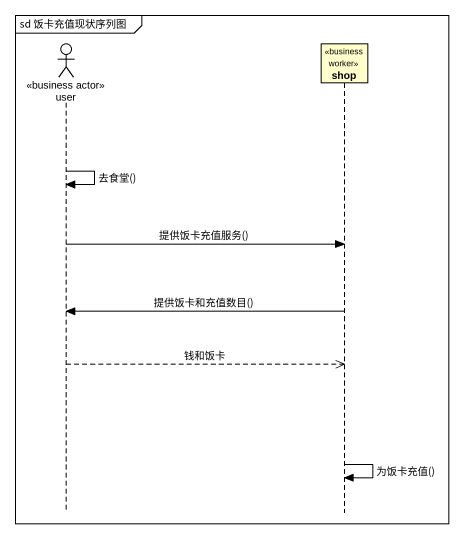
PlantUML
@startuml
mainframe sd 饭卡充值现状序列图
hide footbox
actor user <<business actor>>
participant shop <<business worker>>

user -> user : 去食堂()
user -> shop : 提供饭卡充值服务()
shop -> user : 提供饭卡和充值数目()
user -->> shop : 钱和饭卡
shop -> shop : 为饭卡充值()
@enduml
